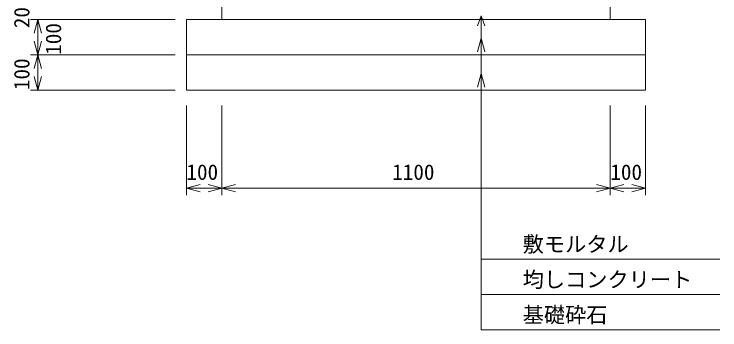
# Model space of a CAD drawing. Units: millimetres, scale not verified. Extents: x -400 to 400, y -275 to 275.
# Drawn here: x 9.5 to 109.4, y -58.2 to -13.5 of the extents above; entities that cross this region are included whole.
import ezdxf
from ezdxf.enums import TextEntityAlignment as Align

# ---------------------------------------------------------------- set-up
doc = ezdxf.new("R2010")
doc.units = ezdxf.units.MM
doc.layers.add('0-0', color=7, linetype='Continuous')
doc.layers.add('0-1_現況線', color=1, linetype='Continuous', lineweight=18)
doc.styles.add('ＭＳ ゴシック', font='')
doc.styles.get('ＭＳ ゴシック').set_extended_font_data('MS Gothic')

# ---------------------------------------------------------------- blocks, each defined once
blk = doc.blocks.new('-GLay-0-')
at = {"layer": '0-1_現況線', "color": 2}
for p, q in [((9188.4, 6154.07), (9188.4, 5654.07)), ((10288.4, 5754.07), (10288.4, 5654.07)), ((9088.4, 5454.07), (9088.4, 5654.07)), ((9088.4, 5554.07), (10388.4, 5554.07)), ((9088.4, 5454.07), (10388.4, 5454.07))]:
    blk.add_line(p, q, dxfattribs=at)
at = {"layer": '0-1_現況線', "color": 4}
for p, q in [((9923.07, 5664.42), (9912.72, 5635.78)), ((9923.07, 5664.42), (9923.07, 4775.12)), ((9923.07, 5664.42), (9933.43, 5635.78)), ((8647.28, 5654.07), (9056.28, 5654.07)), ((8667.28, 5654.07), (8656.92, 5615.43)), ((8667.28, 5654.07), (8656.92, 5615.43)), ((8667.28, 5654.07), (8677.63, 5615.43)), ((8667.28, 5654.07), (8677.63, 5615.43)), ((8667.28, 5554.07), (8667.28, 5654.07)), ((9923.07, 5600.72), (9912.72, 5562.08)), ((9923.07, 5600.72), (9933.43, 5562.08)), ((8667.28, 5554.07), (8656.92, 5592.7)), ((8667.28, 5554.07), (8677.63, 5592.7)), ((9056.28, 5554.07), (8647.28, 5554.07)), ((8667.28, 5554.07), (8656.92, 5515.43)), ((8667.28, 5554.07), (8677.63, 5515.43)), ((8667.28, 5454.07), (8667.28, 5554.07)), ((9923.07, 5500.72), (9912.72, 5462.08)), ((9923.07, 5500.72), (9933.43, 5462.08)), ((8667.28, 5454.07), (8656.92, 5492.7)), ((8667.28, 5454.07), (8677.63, 5492.7)), ((9056.28, 5454.07), (8647.28, 5454.07)), ((9088.4, 5156.71), (9088.4, 5410.11)), ((9188.4, 5156.71), (9188.4, 5410.11)), ((9188.4, 5156.71), (9188.4, 5410.11)), ((10288.4, 5156.71), (10288.4, 5410.11)), ((10288.4, 5156.71), (10288.4, 5410.11)), ((10388.4, 5156.71), (10388.4, 5410.11)), ((9088.4, 5176.71), (9127.04, 5187.07)), ((9088.4, 5176.71), (9127.04, 5166.36)), ((9088.4, 5176.71), (9188.4, 5176.71)), ((9188.4, 5176.71), (9149.76, 5187.07)), ((9188.4, 5176.71), (9149.76, 5166.36)), ((9188.4, 5176.71), (9227.04, 5187.07)), ((9188.4, 5176.71), (9227.04, 5166.36)), ((10288.4, 5176.71), (10249.76, 5187.07)), ((10288.4, 5176.71), (10327.04, 5187.07)), ((10288.4, 5176.71), (10327.04, 5166.36)), ((10288.4, 5176.71), (10388.4, 5176.71)), ((10388.4, 5176.71), (10349.76, 5187.07)), ((10388.4, 5176.71), (10349.76, 5166.36)), ((9923.07, 4975.12), (10598.61, 4975.12)), ((9923.07, 4875.12), (10598.61, 4875.12)), ((9923.07, 4775.12), (10598.61, 4775.12))]:
    blk.add_line(p, q, dxfattribs=at)
at = {"layer": '0-1_現況線', "color": 2}
blk.add_lwpolyline([(9088.4, 5654.07), (10388.4, 5654.07), (10388.4, 5454.07)], dxfattribs=at)
at = {"layer": '0-1_現況線', "color": 4}
blk.add_lwpolyline([(9188.4, 5176.71), (10288.4, 5176.71), (10249.76, 5166.36)], dxfattribs=at)
at = {"layer": '0-1_現況線', "color": 7, "style": 'ＭＳ ゴシック'}
for s, p in [('20', (8657.28, 5629.45)), ('100', (8746.95, 5554.07)), ('100', (8657.28, 5454.07))]:
    blk.add_text(s, height=43.99, rotation=90, dxfattribs=at).set_placement(p, align=Align.BOTTOM_LEFT)
for s, p in [('100', (9088.4, 5186.71)), ('1100', (9670.9, 5186.71)), ('100', (10288.4, 5186.71)), ('敷モルタル', (10040.37, 4982.47)), ('均しコンクリート', (10040.37, 4882.47)), ('基礎砕石', (10040.37, 4782.47))]:
    blk.add_text(s, height=43.99, dxfattribs=at).set_placement(p, align=Align.BOTTOM_LEFT)

msp = doc.modelspace()

# ---------------------------------------------------------------- block references
at = {"layer": '0-0', "xscale": 0.05, "yscale": 0.05}
msp.add_blockref('-GLay-0-', (-420.5, -297), dxfattribs=at)

doc.saveas('drawing.dxf')
